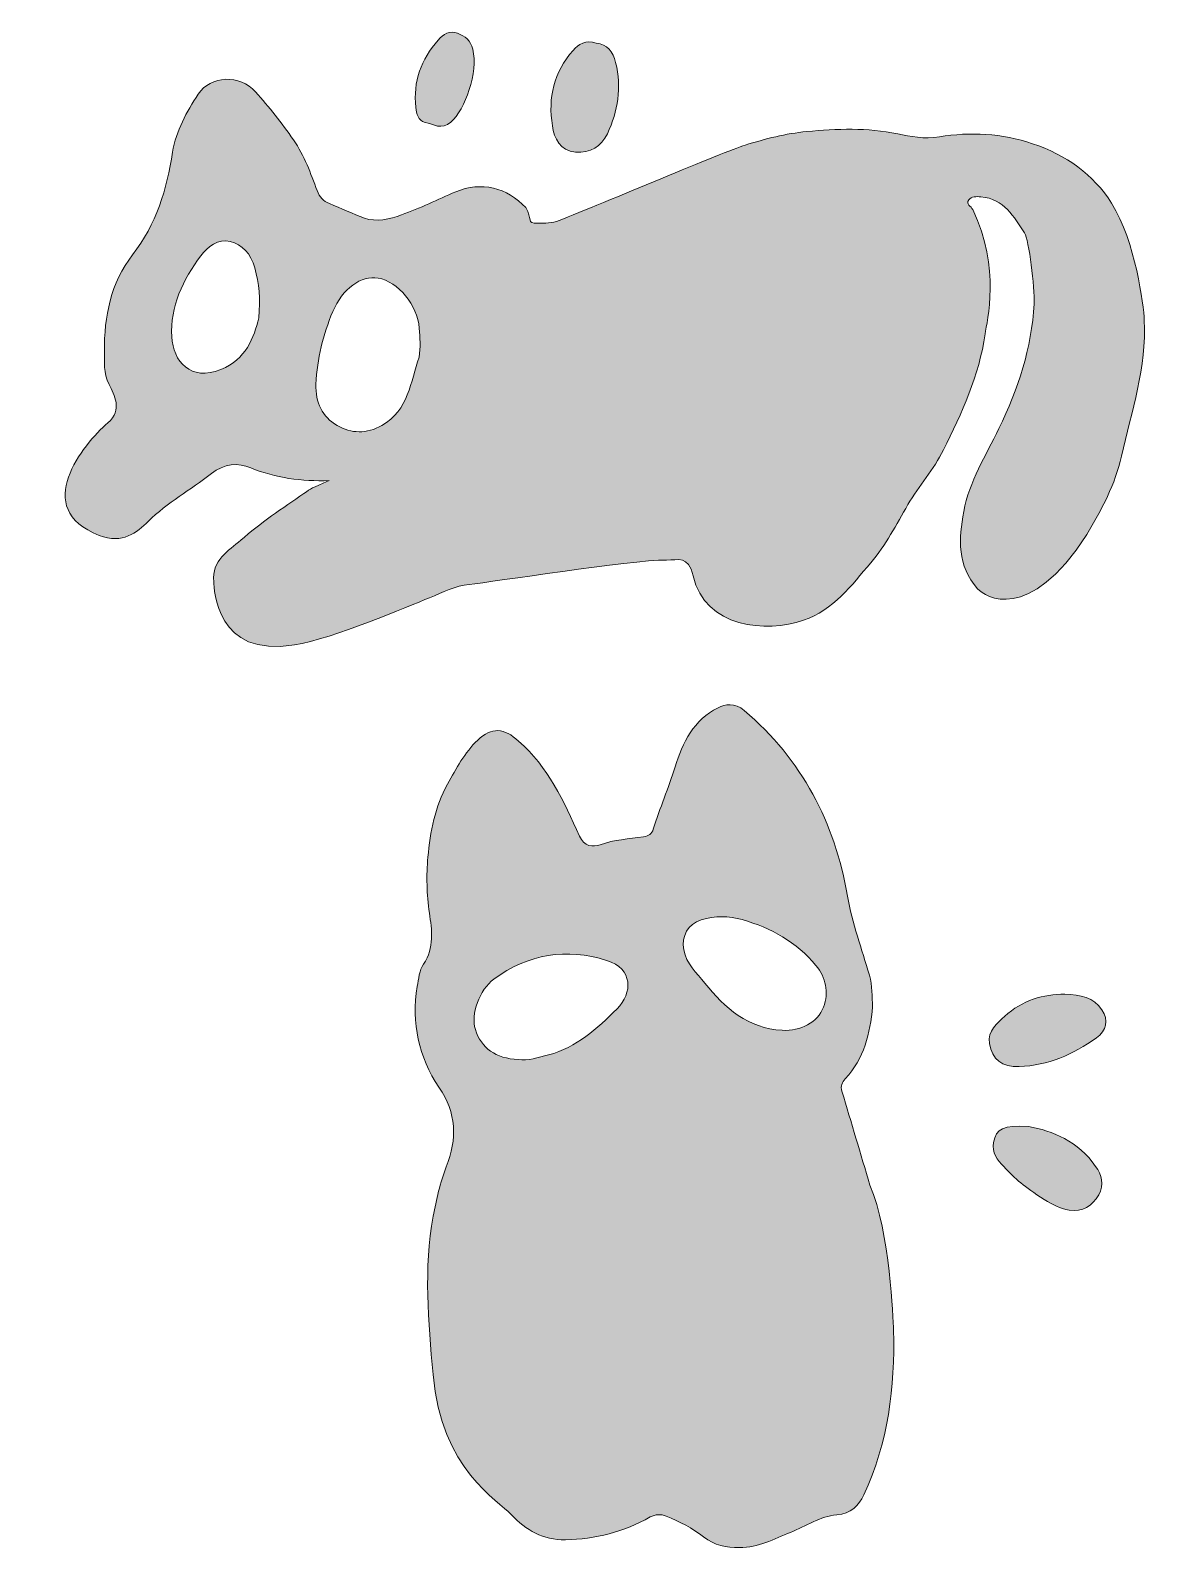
# Model space of a CAD drawing. Header units: millimetres. Extents: x 31 to 273, y -190 to -20.
# Drawn here: x 159.2 to 273.4, y -185 to -29.9 of the extents above; entities that cross this region are included whole.
import ezdxf

# ---------------------------------------------------------------- set-up
doc = ezdxf.new("R2010")
doc.units = ezdxf.units.MM
doc.header["$MEASUREMENT"] = 0
doc.layers.add('Capa 1', color=7, linetype='Continuous', lineweight=0)

msp = doc.modelspace()

# ---------------------------------------------------------------- hatches: boundary and pattern name
at = {"layer": 'Capa 1', "true_color": 0xe30613, "transparency": 33554687}
h = msp.add_hatch(color=12, dxfattribs=at)
h.dxf.hatch_style = 2
edge = h.paths.add_edge_path()
edge.add_spline(control_points=[(202.23, -39.25), (201.28, -40.08), (200.45, -39.49), (199.59, -39.28), (198.85, -39.09), (198.72, -38.41), (198.64, -37.75), (198.34, -35.11), (199.22, -32.84), (200.92, -30.86), (201.43, -30.25), (202.14, -29.87), (202.91, -30.17), (203.64, -30.45), (204.28, -30.9), (204.47, -31.81), (205.03, -34.13), (203.68, -37.99), (202.23, -39.25)], knot_values=[0, 0, 0, 0, 1, 1, 1, 2, 2, 2, 3, 3, 3, 4, 4, 4, 5, 5, 5, 6, 6, 6, 6], degree=3, periodic=0)
h = msp.add_hatch(color=12, dxfattribs=at)
h.dxf.hatch_style = 2
edge = h.paths.add_edge_path()
edge.add_spline(control_points=[(217.09, -31.17), (218.22, -31.28), (218.81, -32.06), (219.08, -33.16), (219.71, -35.7), (219.33, -38.14), (218.23, -40.45), (217.63, -41.73), (216.49, -42.47), (214.97, -42.32), (213.37, -42.16), (212.81, -40.92), (212.61, -39.63), (212.16, -36.78), (212.73, -34.13), (214.73, -31.93), (215.28, -31.32), (216.01, -30.78), (217.09, -31.17)], knot_values=[0, 0, 0, 0, 1, 1, 1, 2, 2, 2, 3, 3, 3, 4, 4, 4, 5, 5, 5, 6, 6, 6, 6], degree=3, periodic=0)
h = msp.add_hatch(color=12, dxfattribs=at)
h.dxf.hatch_style = 2
edge = h.paths.add_edge_path()
edge.add_spline(control_points=[(182.57, -59.28), (182.76, -57.28), (182.61, -55.76), (182.17, -54.16), (181.77, -52.65), (180.89, -51.79), (179.66, -51.45), (178.46, -51.11), (177.32, -52.06), (176.66, -52.92), (174.82, -55.34), (173.52, -58.11), (173.68, -61.2), (173.82, -63.71), (175.6, -65.8), (178.7, -64.55), (181.27, -63.51), (182.1, -61.3), (182.57, -59.28)], knot_values=[0, 0, 0, 0, 1, 1, 1, 2, 2, 2, 3, 3, 3, 4, 4, 4, 5, 5, 5, 6, 6, 6, 6], degree=3, periodic=0)
edge = h.paths.add_edge_path()
edge.add_spline(control_points=[(198.98, -63.28), (199.16, -62.28), (199.06, -61.3), (198.99, -60.32), (198.81, -57.94), (196.86, -55.56), (194.78, -55.2), (193.07, -54.9), (191.15, -56.26), (190.15, -58.63), (189.15, -60.99), (188.54, -63.44), (188.43, -66.04), (188.35, -67.95), (189.07, -69.37), (190.6, -70.27), (192.02, -71.11), (193.63, -71.14), (195.17, -70.27), (197.93, -68.7), (198.08, -65.8), (198.98, -63.28)], knot_values=[0, 0, 0, 0, 1, 1, 1, 2, 2, 2, 3, 3, 3, 4, 4, 4, 5, 5, 5, 6, 6, 6, 7, 7, 7, 7], degree=3, periodic=0)
edge = h.paths.add_edge_path()
edge.add_spline(control_points=[(189.79, -75.91), (186.94, -75.98), (184.32, -75.65), (181.78, -74.6), (180.43, -74.04), (179.06, -74.16), (177.73, -75.19), (175.6, -76.85), (173.24, -78.14), (171.27, -80.08), (170.12, -81.21), (168.67, -82.43), (166.26, -81.5), (159.22, -78.78), (164.62, -72.2), (167.14, -70), (168.69, -68.65), (167.81, -67.15), (167.27, -66.07), (166.68, -64.89), (166.8, -63.75), (166.79, -62.68), (166.76, -59.15), (167.44, -55.72), (169.68, -52.81), (172.08, -49.7), (173.2, -46.13), (173.77, -42.32), (174.1, -40.13), (175.22, -38.21), (176.39, -36.4), (177.65, -34.47), (180.66, -34.35), (182.26, -36.16), (183.63, -37.71), (184.93, -39.34), (186.13, -41.07), (187.27, -42.71), (187.87, -44.48), (188.56, -46.26), (188.81, -46.92), (189.16, -47.32), (189.81, -47.59), (191.01, -48.08), (192.21, -48.62), (193.41, -49.07), (194.56, -49.5), (195.99, -49.17), (197.18, -48.74), (199.07, -48.06), (200.87, -47.16), (202.72, -46.38), (205.34, -45.28), (208.01, -45.95), (209.88, -48), (210.62, -49.14), (209.92, -49.61), (211.09, -49.6), (211.85, -49.59), (212.61, -49.6), (213.31, -49.32), (217.7, -47.56), (230.28, -42.23), (232.31, -41.61), (234.39, -40.97), (236.49, -40.42), (238.62, -40.22), (241.7, -39.93), (244.8, -39.81), (247.93, -40.45), (249.23, -40.72), (250.61, -41.03), (252.19, -40.76), (255.31, -40.24), (258.6, -40.4), (261.73, -41.46), (265.12, -42.62), (267.95, -44.59), (269.8, -47.55), (272.26, -51.48), (273.08, -57.97), (273.15, -59.49), (273.39, -64.33), (271.84, -68.83), (270.82, -73.41), (270.18, -76.24), (268.77, -78.9), (267.27, -81.42), (261.31, -90.62), (256.86, -87.82), (256.1, -86.96), (254.01, -84.58), (254.16, -81.87), (254.68, -79.07), (255.25, -75.98), (256.93, -73.34), (258.27, -70.59), (260.25, -66.52), (261.63, -62.38), (261.88, -57.82), (261.97, -56.2), (261.34, -51.26), (260.9, -50.59), (259.82, -48.95), (258.8, -47.1), (256.44, -46.89), (255.97, -46.85), (255.47, -46.84), (255.19, -47.21), (254.88, -47.63), (255.44, -47.87), (255.6, -48.2), (258.52, -54.19), (257.04, -59.6), (256.86, -60.91), (256.27, -65.17), (254.48, -68.99), (252.61, -72.77), (251.63, -74.75), (250.08, -76.44), (248.97, -78.36), (247.79, -80.4), (246.71, -82.51), (245.17, -84.31), (243.21, -86.61), (241.35, -89.14), (238.3, -90.18), (234.49, -91.49), (228.22, -91), (227, -85.63), (226.52, -83.52), (225.46, -84.04), (224.29, -84.03), (220.58, -84.01), (206.45, -86.29), (204.09, -86.51), (202.75, -86.63), (201.37, -87.35), (200.05, -87.88), (197.79, -88.77), (190.25, -92.06), (186.23, -92.69), (178.16, -94.08), (178.04, -86.97), (177.97, -86.26), (177.75, -84.03), (179.5, -83.1), (180.73, -82.01), (182.73, -80.23), (185, -78.75), (187.2, -77.21), (187.95, -76.69), (187.95, -76.69), (189.79, -75.91)], knot_values=[0, 0, 0, 0, 1, 1, 1, 2, 2, 2, 3, 3, 3, 4, 4, 4, 5, 5, 5, 6, 6, 6, 7, 7, 7, 8, 8, 8, 9, 9, 9, 10, 10, 10, 11, 11, 11, 12, 12, 12, 13, 13, 13, 14, 14, 14, 15, 15, 15, 16, 16, 16, 17, 17, 17, 18, 18, 18, 19, 19, 19, 20, 20, 20, 21, 21, 21, 22, 22, 22, 23, 23, 23, 24, 24, 24, 25, 25, 25, 26, 26, 26, 27, 27, 27, 28, 28, 28, 29, 29, 29, 30, 30, 30, 31, 31, 31, 32, 32, 32, 33, 33, 33, 34, 34, 34, 35, 35, 35, 36, 36, 36, 37, 37, 37, 38, 38, 38, 39, 39, 39, 40, 40, 40, 41, 41, 41, 42, 42, 42, 43, 43, 43, 44, 44, 44, 45, 45, 45, 46, 46, 46, 47, 47, 47, 48, 48, 48, 49, 49, 49, 50, 50, 50, 51, 51, 51, 51], degree=3, periodic=0)
h = msp.add_hatch(color=12, dxfattribs=at)
h.dxf.hatch_style = 2
edge = h.paths.add_edge_path()
edge.add_spline(control_points=[(236.12, -132.1), (237.99, -132.19), (239.75, -131.33), (240.34, -129.73), (240.9, -128.23), (240.6, -126.71), (239.56, -125.47), (237.58, -123.08), (234.97, -121.63), (232.02, -120.79), (230.65, -120.4), (229.23, -120.38), (227.84, -120.81), (226.46, -121.24), (225.8, -122.46), (226.05, -123.88), (226.3, -125.32), (227.37, -126.24), (228.21, -127.28), (230.25, -129.83), (232.63, -131.91), (236.12, -132.1)], knot_values=[0, 0, 0, 0, 1, 1, 1, 2, 2, 2, 3, 3, 3, 4, 4, 4, 5, 5, 5, 6, 6, 6, 7, 7, 7, 7], degree=3, periodic=0)
edge = h.paths.add_edge_path()
edge.add_spline(control_points=[(209.12, -135.09), (210.12, -135.22), (211.15, -134.9), (212.21, -134.62), (215.1, -133.85), (217.17, -131.94), (219.22, -129.91), (220.83, -128.29), (220.88, -125.8), (218.16, -124.95), (214.07, -123.66), (210.13, -124.28), (206.61, -126.88), (205.18, -127.93), (204.23, -130.5), (204.73, -132.01), (205.35, -133.93), (206.8, -134.98), (209.12, -135.09)], knot_values=[0, 0, 0, 0, 1, 1, 1, 2, 2, 2, 3, 3, 3, 4, 4, 4, 5, 5, 5, 6, 6, 6, 6], degree=3, periodic=0)
edge = h.paths.add_edge_path()
edge.add_spline(control_points=[(245.35, -129.72), (245.12, -132.43), (244.49, -134.98), (242.57, -137.05), (242.24, -137.41), (242.05, -137.8), (242.22, -138.34), (243.19, -141.54), (244.13, -144.74), (245.09, -147.93), (247.13, -152.77), (247.47, -161.58), (247.5, -162.76), (247.66, -168.6), (246.96, -174.27), (244.46, -179.61), (243.95, -180.68), (243.16, -181.51), (241.69, -181.64), (240.01, -181.78), (238.54, -182.79), (236.97, -183.43), (235.28, -184.12), (233.66, -184.99), (231.75, -184.99), (230.4, -184.99), (229.2, -184.79), (228.08, -183.9), (226.94, -183), (225.61, -182.33), (224.25, -181.78), (223.69, -181.55), (223.14, -181.57), (222.61, -181.86), (219.92, -183.38), (217.02, -184.14), (213.94, -184.19), (211.66, -184.23), (209.93, -183.23), (208.39, -181.59), (207.11, -180.23), (201.23, -177), (200.4, -167.28), (199.94, -161.84), (199.43, -156.49), (200.43, -151.11), (200.74, -149.41), (201.12, -147.68), (201.76, -146.07), (202.9, -143.17), (202.8, -140.58), (201.01, -137.92), (198.94, -134.83), (198.18, -131.34), (198.79, -127.63), (198.91, -126.85), (199.01, -125.97), (199.43, -125.34), (200.57, -123.68), (200.28, -121.8), (200.03, -120.12), (199.75, -118.19), (199.71, -116.28), (199.88, -114.4), (200.12, -111.82), (200.59, -109.25), (201.89, -106.93), (202.78, -105.34), (203.63, -103.71), (204.97, -102.43), (206.4, -101.05), (207.68, -101.21), (209.16, -102.53), (212.16, -105.19), (213.81, -108.69), (215.37, -112.25), (215.85, -113.33), (216.8, -113.39), (217.48, -113.14), (218.94, -112.59), (220.44, -112.56), (221.92, -112.32), (222.49, -112.23), (222.78, -112.02), (222.93, -111.53), (223.61, -109.39), (224.49, -107.33), (225.16, -105.17), (225.91, -102.71), (227.08, -100.34), (229.55, -99.13), (230.28, -98.78), (231.24, -98.56), (232.24, -99.41), (238.15, -104.43), (241.48, -110.86), (242.79, -118.38), (243.27, -121.17), (244.27, -123.78), (245.03, -126.47), (245.34, -127.55), (245.31, -128.63), (245.35, -129.72)], knot_values=[0, 0, 0, 0, 1, 1, 1, 2, 2, 2, 3, 3, 3, 4, 4, 4, 5, 5, 5, 6, 6, 6, 7, 7, 7, 8, 8, 8, 9, 9, 9, 10, 10, 10, 11, 11, 11, 12, 12, 12, 13, 13, 13, 14, 14, 14, 15, 15, 15, 16, 16, 16, 17, 17, 17, 18, 18, 18, 19, 19, 19, 20, 20, 20, 21, 21, 21, 22, 22, 22, 23, 23, 23, 24, 24, 24, 25, 25, 25, 26, 26, 26, 27, 27, 27, 28, 28, 28, 29, 29, 29, 30, 30, 30, 31, 31, 31, 32, 32, 32, 33, 33, 33, 34, 34, 34, 34], degree=3, periodic=0)
h = msp.add_hatch(color=12, dxfattribs=at)
h.dxf.hatch_style = 2
edge = h.paths.add_edge_path()
edge.add_spline(control_points=[(265.03, -128.4), (266.62, -128.52), (267.97, -128.7), (268.82, -130.01), (269.51, -131.07), (269.31, -132.13), (268.25, -132.88), (265.88, -134.56), (263.31, -135.71), (260.36, -135.81), (258.61, -135.87), (257.57, -135.11), (257.3, -133.44), (257.1, -132.17), (258.1, -131.38), (258.87, -130.67), (260.64, -129.03), (262.85, -128.41), (265.03, -128.4)], knot_values=[0, 0, 0, 0, 1, 1, 1, 2, 2, 2, 3, 3, 3, 4, 4, 4, 5, 5, 5, 6, 6, 6, 6], degree=3, periodic=0)
h = msp.add_hatch(color=12, dxfattribs=at)
h.dxf.hatch_style = 2
edge = h.paths.add_edge_path()
edge.add_spline(control_points=[(261.32, -141.94), (263.75, -142.37), (266.39, -143.46), (268.17, -146.01), (268.77, -146.86), (269.07, -147.89), (268.49, -148.92), (267.82, -150.09), (266.85, -150.7), (265.46, -150.49), (264.52, -150.34), (263.85, -149.93), (262.9, -149.41), (260.8, -148.03), (259.99, -147.36), (258.78, -146.04), (258.14, -145.34), (257.53, -144.62), (257.74, -143.56), (258.01, -142.17), (258.72, -141.79), (261.32, -141.94)], knot_values=[0, 0, 0, 0, 1, 1, 1, 2, 2, 2, 3, 3, 3, 4, 4, 4, 5, 5, 5, 6, 6, 6, 7, 7, 7, 7], degree=3, periodic=0)

# ---------------------------------------------------------------- linework, layer by layer
at = {"layer": 'Capa 1'}
for points, knots in [([(202.23, -39.25), (201.28, -40.08), (200.45, -39.49), (199.59, -39.28), (198.85, -39.09), (198.72, -38.41), (198.64, -37.75), (198.34, -35.11), (199.22, -32.84), (200.92, -30.86), (201.43, -30.25), (202.14, -29.87), (202.91, -30.17), (203.64, -30.45), (204.28, -30.9), (204.47, -31.81), (205.03, -34.13), (203.68, -37.99), (202.23, -39.25)], [0, 0, 0, 0, 1, 1, 1, 2, 2, 2, 3, 3, 3, 4, 4, 4, 5, 5, 5, 6, 6, 6, 6]), ([(217.09, -31.17), (218.22, -31.28), (218.81, -32.06), (219.08, -33.16), (219.71, -35.7), (219.33, -38.14), (218.23, -40.45), (217.63, -41.73), (216.49, -42.47), (214.97, -42.32), (213.37, -42.16), (212.81, -40.92), (212.61, -39.63), (212.16, -36.78), (212.73, -34.13), (214.73, -31.93), (215.28, -31.32), (216.01, -30.78), (217.09, -31.17)], [0, 0, 0, 0, 1, 1, 1, 2, 2, 2, 3, 3, 3, 4, 4, 4, 5, 5, 5, 6, 6, 6, 6]), ([(189.79, -75.91), (186.94, -75.98), (184.32, -75.65), (181.78, -74.6), (180.43, -74.04), (179.06, -74.16), (177.73, -75.19), (175.6, -76.85), (173.24, -78.14), (171.27, -80.08), (170.12, -81.21), (168.67, -82.43), (166.26, -81.5), (159.22, -78.78), (164.62, -72.2), (167.14, -70), (168.69, -68.65), (167.81, -67.15), (167.27, -66.07), (166.68, -64.89), (166.8, -63.75), (166.79, -62.68), (166.76, -59.15), (167.44, -55.72), (169.68, -52.81), (172.08, -49.7), (173.2, -46.13), (173.77, -42.32), (174.1, -40.13), (175.22, -38.21), (176.39, -36.4), (177.65, -34.47), (180.66, -34.35), (182.26, -36.16), (183.63, -37.71), (184.93, -39.34), (186.13, -41.07), (187.27, -42.71), (187.87, -44.48), (188.56, -46.26), (188.81, -46.92), (189.16, -47.32), (189.81, -47.59), (191.01, -48.08), (192.21, -48.62), (193.41, -49.07), (194.56, -49.5), (195.99, -49.17), (197.18, -48.74), (199.07, -48.06), (200.87, -47.16), (202.72, -46.38), (205.34, -45.28), (208.01, -45.95), (209.88, -48), (210.62, -49.14), (209.92, -49.61), (211.09, -49.6), (211.85, -49.59), (212.61, -49.6), (213.31, -49.32), (217.7, -47.56), (230.28, -42.23), (232.31, -41.61), (234.39, -40.97), (236.49, -40.42), (238.62, -40.22), (241.7, -39.93), (244.8, -39.81), (247.93, -40.45), (249.23, -40.72), (250.61, -41.03), (252.19, -40.76), (255.31, -40.24), (258.6, -40.4), (261.73, -41.46), (265.12, -42.62), (267.95, -44.59), (269.8, -47.55), (272.26, -51.48), (273.08, -57.97), (273.15, -59.49), (273.39, -64.33), (271.84, -68.83), (270.82, -73.41), (270.18, -76.24), (268.77, -78.9), (267.27, -81.42), (261.31, -90.62), (256.86, -87.82), (256.1, -86.96), (254.01, -84.58), (254.16, -81.87), (254.68, -79.07), (255.25, -75.98), (256.93, -73.34), (258.27, -70.59), (260.25, -66.52), (261.63, -62.38), (261.88, -57.82), (261.97, -56.2), (261.34, -51.26), (260.9, -50.59), (259.82, -48.95), (258.8, -47.1), (256.44, -46.89), (255.97, -46.85), (255.47, -46.84), (255.19, -47.21), (254.88, -47.63), (255.44, -47.87), (255.6, -48.2), (258.52, -54.19), (257.04, -59.6), (256.86, -60.91), (256.27, -65.17), (254.48, -68.99), (252.61, -72.77), (251.63, -74.75), (250.08, -76.44), (248.97, -78.36), (247.79, -80.4), (246.71, -82.51), (245.17, -84.31), (243.21, -86.61), (241.35, -89.14), (238.3, -90.18), (234.49, -91.49), (228.22, -91), (227, -85.63), (226.52, -83.52), (225.46, -84.04), (224.29, -84.03), (220.58, -84.01), (206.45, -86.29), (204.09, -86.51), (202.75, -86.63), (201.37, -87.35), (200.05, -87.88), (197.79, -88.77), (190.25, -92.06), (186.23, -92.69), (178.16, -94.08), (178.04, -86.97), (177.97, -86.26), (177.75, -84.03), (179.5, -83.1), (180.73, -82.01), (182.73, -80.23), (185, -78.75), (187.2, -77.21), (187.95, -76.69), (187.95, -76.69), (189.79, -75.91)], [0, 0, 0, 0, 1, 1, 1, 2, 2, 2, 3, 3, 3, 4, 4, 4, 5, 5, 5, 6, 6, 6, 7, 7, 7, 8, 8, 8, 9, 9, 9, 10, 10, 10, 11, 11, 11, 12, 12, 12, 13, 13, 13, 14, 14, 14, 15, 15, 15, 16, 16, 16, 17, 17, 17, 18, 18, 18, 19, 19, 19, 20, 20, 20, 21, 21, 21, 22, 22, 22, 23, 23, 23, 24, 24, 24, 25, 25, 25, 26, 26, 26, 27, 27, 27, 28, 28, 28, 29, 29, 29, 30, 30, 30, 31, 31, 31, 32, 32, 32, 33, 33, 33, 34, 34, 34, 35, 35, 35, 36, 36, 36, 37, 37, 37, 38, 38, 38, 39, 39, 39, 40, 40, 40, 41, 41, 41, 42, 42, 42, 43, 43, 43, 44, 44, 44, 45, 45, 45, 46, 46, 46, 47, 47, 47, 48, 48, 48, 49, 49, 49, 50, 50, 50, 51, 51, 51, 51]), ([(182.57, -59.28), (182.76, -57.28), (182.61, -55.76), (182.17, -54.16), (181.77, -52.65), (180.89, -51.79), (179.66, -51.45), (178.46, -51.11), (177.32, -52.06), (176.66, -52.92), (174.82, -55.34), (173.52, -58.11), (173.68, -61.2), (173.82, -63.71), (175.6, -65.8), (178.7, -64.55), (181.27, -63.51), (182.1, -61.3), (182.57, -59.28)], [0, 0, 0, 0, 1, 1, 1, 2, 2, 2, 3, 3, 3, 4, 4, 4, 5, 5, 5, 6, 6, 6, 6]), ([(198.98, -63.28), (199.16, -62.28), (199.06, -61.3), (198.99, -60.32), (198.81, -57.94), (196.86, -55.56), (194.78, -55.2), (193.07, -54.9), (191.15, -56.26), (190.15, -58.63), (189.15, -60.99), (188.54, -63.44), (188.43, -66.04), (188.35, -67.95), (189.07, -69.37), (190.6, -70.27), (192.02, -71.11), (193.63, -71.14), (195.17, -70.27), (197.93, -68.7), (198.08, -65.8), (198.98, -63.28)], [0, 0, 0, 0, 1, 1, 1, 2, 2, 2, 3, 3, 3, 4, 4, 4, 5, 5, 5, 6, 6, 6, 7, 7, 7, 7]), ([(245.35, -129.72), (245.12, -132.43), (244.49, -134.98), (242.57, -137.05), (242.24, -137.41), (242.05, -137.8), (242.22, -138.34), (243.19, -141.54), (244.13, -144.74), (245.09, -147.93), (247.13, -152.77), (247.47, -161.58), (247.5, -162.76), (247.66, -168.6), (246.96, -174.27), (244.46, -179.61), (243.95, -180.68), (243.16, -181.51), (241.69, -181.64), (240.01, -181.78), (238.54, -182.79), (236.97, -183.43), (235.28, -184.12), (233.66, -184.99), (231.75, -184.99), (230.4, -184.99), (229.2, -184.79), (228.08, -183.9), (226.94, -183), (225.61, -182.33), (224.25, -181.78), (223.69, -181.55), (223.14, -181.57), (222.61, -181.86), (219.92, -183.38), (217.02, -184.14), (213.94, -184.19), (211.66, -184.23), (209.93, -183.23), (208.39, -181.59), (207.11, -180.23), (201.23, -177), (200.4, -167.28), (199.94, -161.84), (199.43, -156.49), (200.43, -151.11), (200.74, -149.41), (201.12, -147.68), (201.76, -146.07), (202.9, -143.17), (202.8, -140.58), (201.01, -137.92), (198.94, -134.83), (198.18, -131.34), (198.79, -127.63), (198.91, -126.85), (199.01, -125.97), (199.43, -125.34), (200.57, -123.68), (200.28, -121.8), (200.03, -120.12), (199.75, -118.19), (199.71, -116.28), (199.88, -114.4), (200.12, -111.82), (200.59, -109.25), (201.89, -106.93), (202.78, -105.34), (203.63, -103.71), (204.97, -102.43), (206.4, -101.05), (207.68, -101.21), (209.16, -102.53), (212.16, -105.19), (213.81, -108.69), (215.37, -112.25), (215.85, -113.33), (216.8, -113.39), (217.48, -113.14), (218.94, -112.59), (220.44, -112.56), (221.92, -112.32), (222.49, -112.23), (222.78, -112.02), (222.93, -111.53), (223.61, -109.39), (224.49, -107.33), (225.16, -105.17), (225.91, -102.71), (227.08, -100.34), (229.55, -99.13), (230.28, -98.78), (231.24, -98.56), (232.24, -99.41), (238.15, -104.43), (241.48, -110.86), (242.79, -118.38), (243.27, -121.17), (244.27, -123.78), (245.03, -126.47), (245.34, -127.55), (245.31, -128.63), (245.35, -129.72)], [0, 0, 0, 0, 1, 1, 1, 2, 2, 2, 3, 3, 3, 4, 4, 4, 5, 5, 5, 6, 6, 6, 7, 7, 7, 8, 8, 8, 9, 9, 9, 10, 10, 10, 11, 11, 11, 12, 12, 12, 13, 13, 13, 14, 14, 14, 15, 15, 15, 16, 16, 16, 17, 17, 17, 18, 18, 18, 19, 19, 19, 20, 20, 20, 21, 21, 21, 22, 22, 22, 23, 23, 23, 24, 24, 24, 25, 25, 25, 26, 26, 26, 27, 27, 27, 28, 28, 28, 29, 29, 29, 30, 30, 30, 31, 31, 31, 32, 32, 32, 33, 33, 33, 34, 34, 34, 34]), ([(236.12, -132.1), (237.99, -132.19), (239.75, -131.33), (240.34, -129.73), (240.9, -128.23), (240.6, -126.71), (239.56, -125.47), (237.58, -123.08), (234.97, -121.63), (232.02, -120.79), (230.65, -120.4), (229.23, -120.38), (227.84, -120.81), (226.46, -121.24), (225.8, -122.46), (226.05, -123.88), (226.3, -125.32), (227.37, -126.24), (228.21, -127.28), (230.25, -129.83), (232.63, -131.91), (236.12, -132.1)], [0, 0, 0, 0, 1, 1, 1, 2, 2, 2, 3, 3, 3, 4, 4, 4, 5, 5, 5, 6, 6, 6, 7, 7, 7, 7]), ([(209.12, -135.09), (210.12, -135.22), (211.15, -134.9), (212.21, -134.62), (215.1, -133.85), (217.17, -131.94), (219.22, -129.91), (220.83, -128.29), (220.88, -125.8), (218.16, -124.95), (214.07, -123.66), (210.13, -124.28), (206.61, -126.88), (205.18, -127.93), (204.23, -130.5), (204.73, -132.01), (205.35, -133.93), (206.8, -134.98), (209.12, -135.09)], [0, 0, 0, 0, 1, 1, 1, 2, 2, 2, 3, 3, 3, 4, 4, 4, 5, 5, 5, 6, 6, 6, 6]), ([(265.03, -128.4), (266.62, -128.52), (267.97, -128.7), (268.82, -130.01), (269.51, -131.07), (269.31, -132.13), (268.25, -132.88), (265.88, -134.56), (263.31, -135.71), (260.36, -135.81), (258.61, -135.87), (257.57, -135.11), (257.3, -133.44), (257.1, -132.17), (258.1, -131.38), (258.87, -130.67), (260.64, -129.03), (262.85, -128.41), (265.03, -128.4)], [0, 0, 0, 0, 1, 1, 1, 2, 2, 2, 3, 3, 3, 4, 4, 4, 5, 5, 5, 6, 6, 6, 6]), ([(261.32, -141.94), (263.75, -142.37), (266.39, -143.46), (268.17, -146.01), (268.77, -146.86), (269.07, -147.89), (268.49, -148.92), (267.82, -150.09), (266.85, -150.7), (265.46, -150.49), (264.52, -150.34), (263.85, -149.93), (262.9, -149.41), (260.8, -148.03), (259.99, -147.36), (258.78, -146.04), (258.14, -145.34), (257.53, -144.62), (257.74, -143.56), (258.01, -142.17), (258.72, -141.79), (261.32, -141.94)], [0, 0, 0, 0, 1, 1, 1, 2, 2, 2, 3, 3, 3, 4, 4, 4, 5, 5, 5, 6, 6, 6, 7, 7, 7, 7])]:
    msp.add_open_spline(points, degree=3, knots=knots, dxfattribs=at)

doc.saveas('drawing.dxf')
